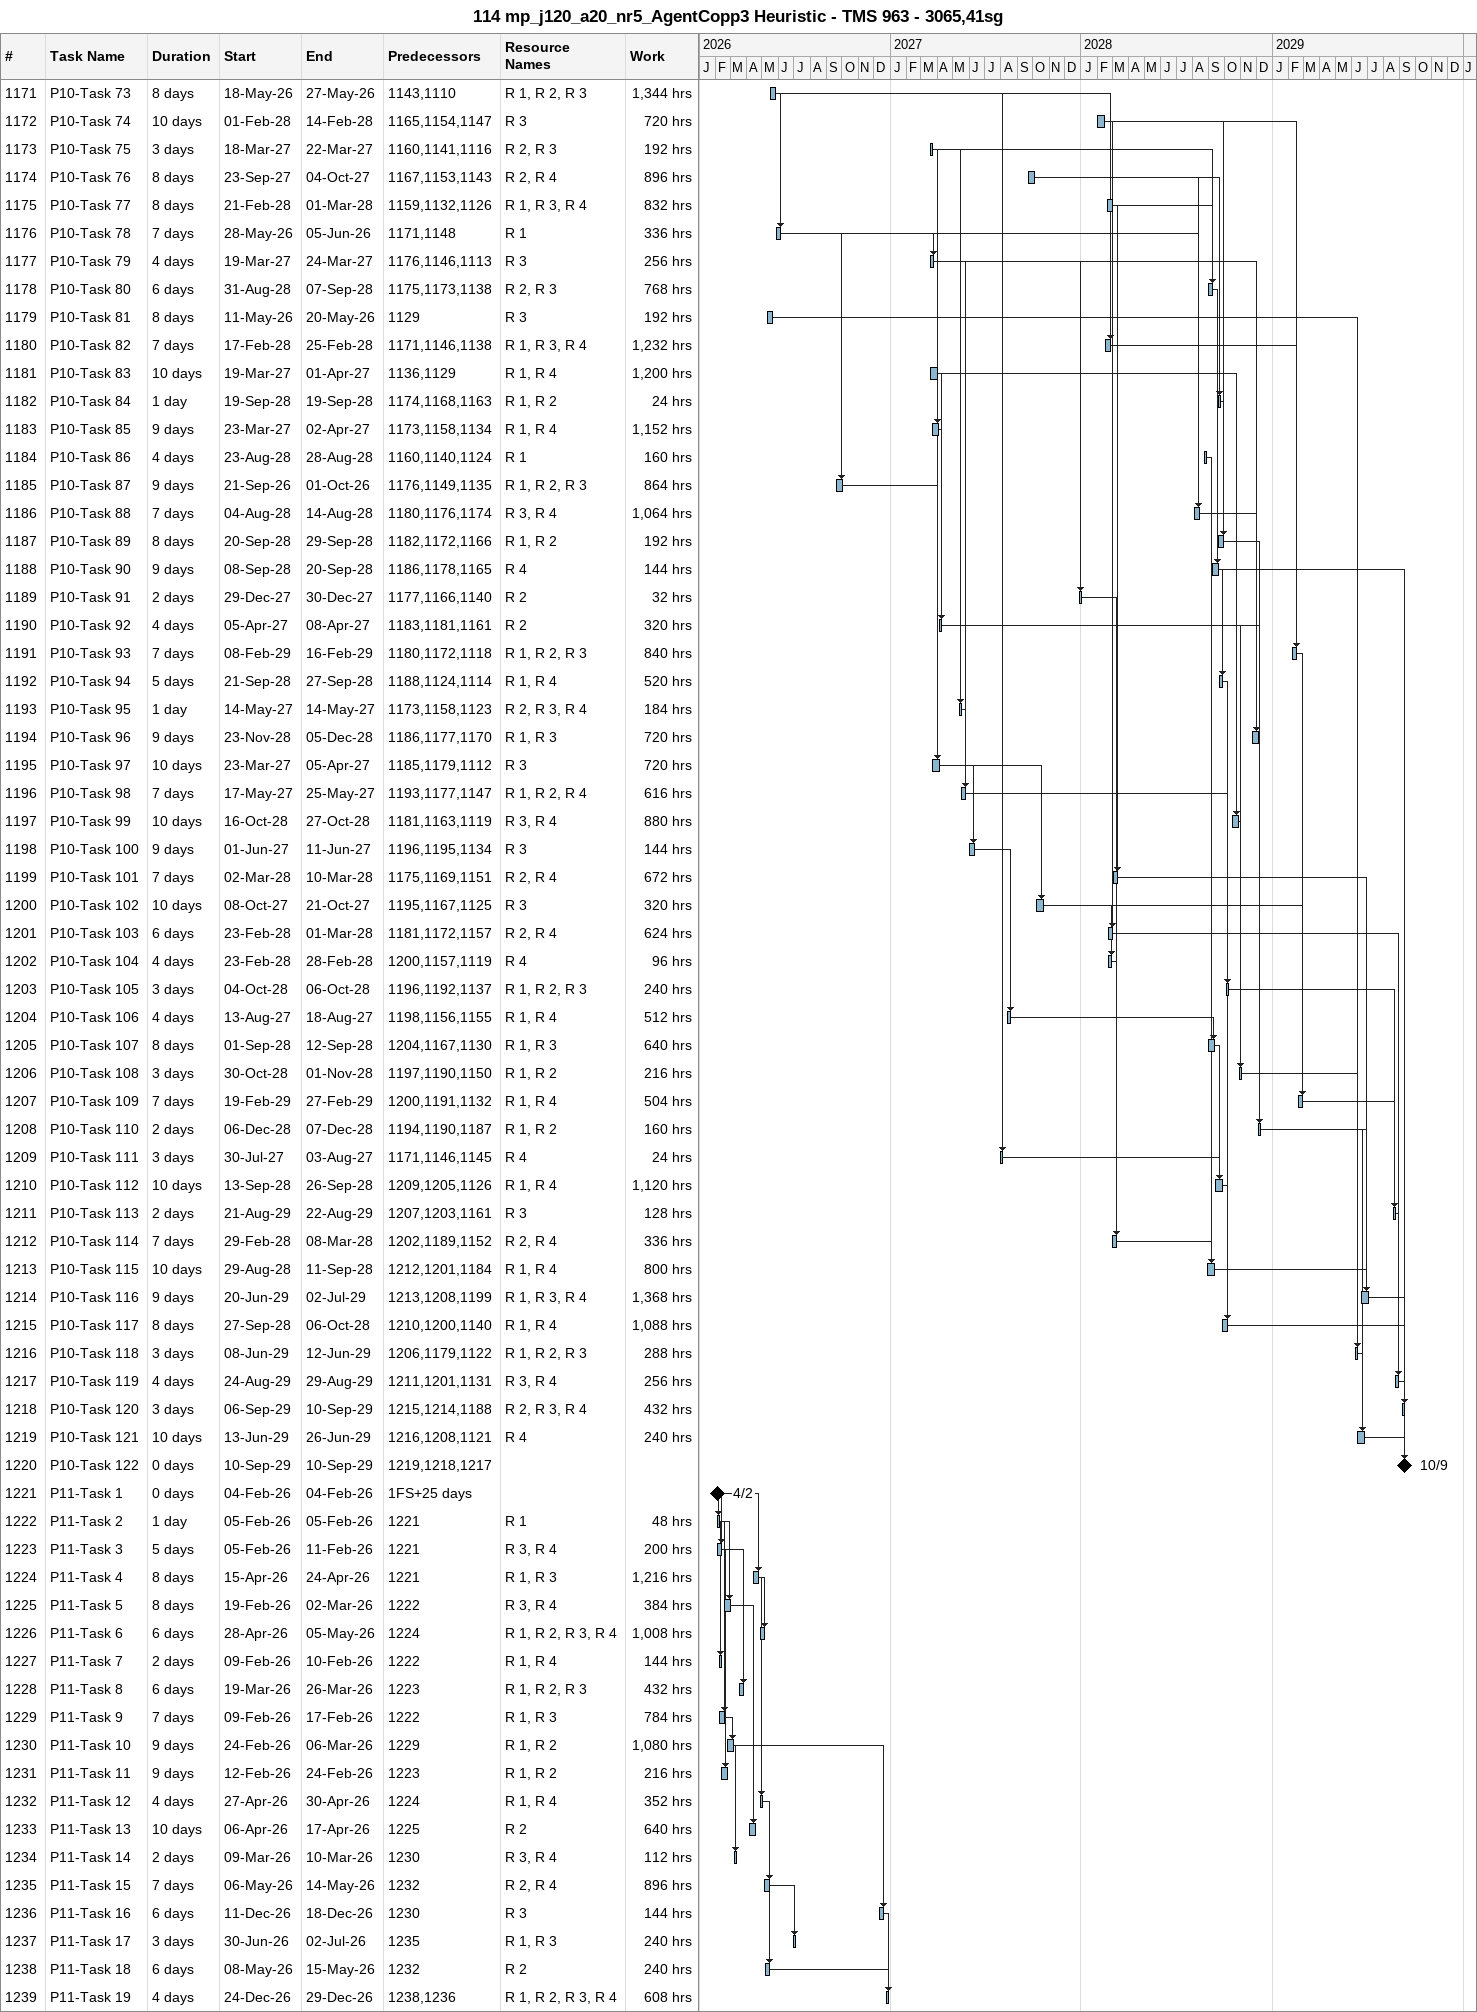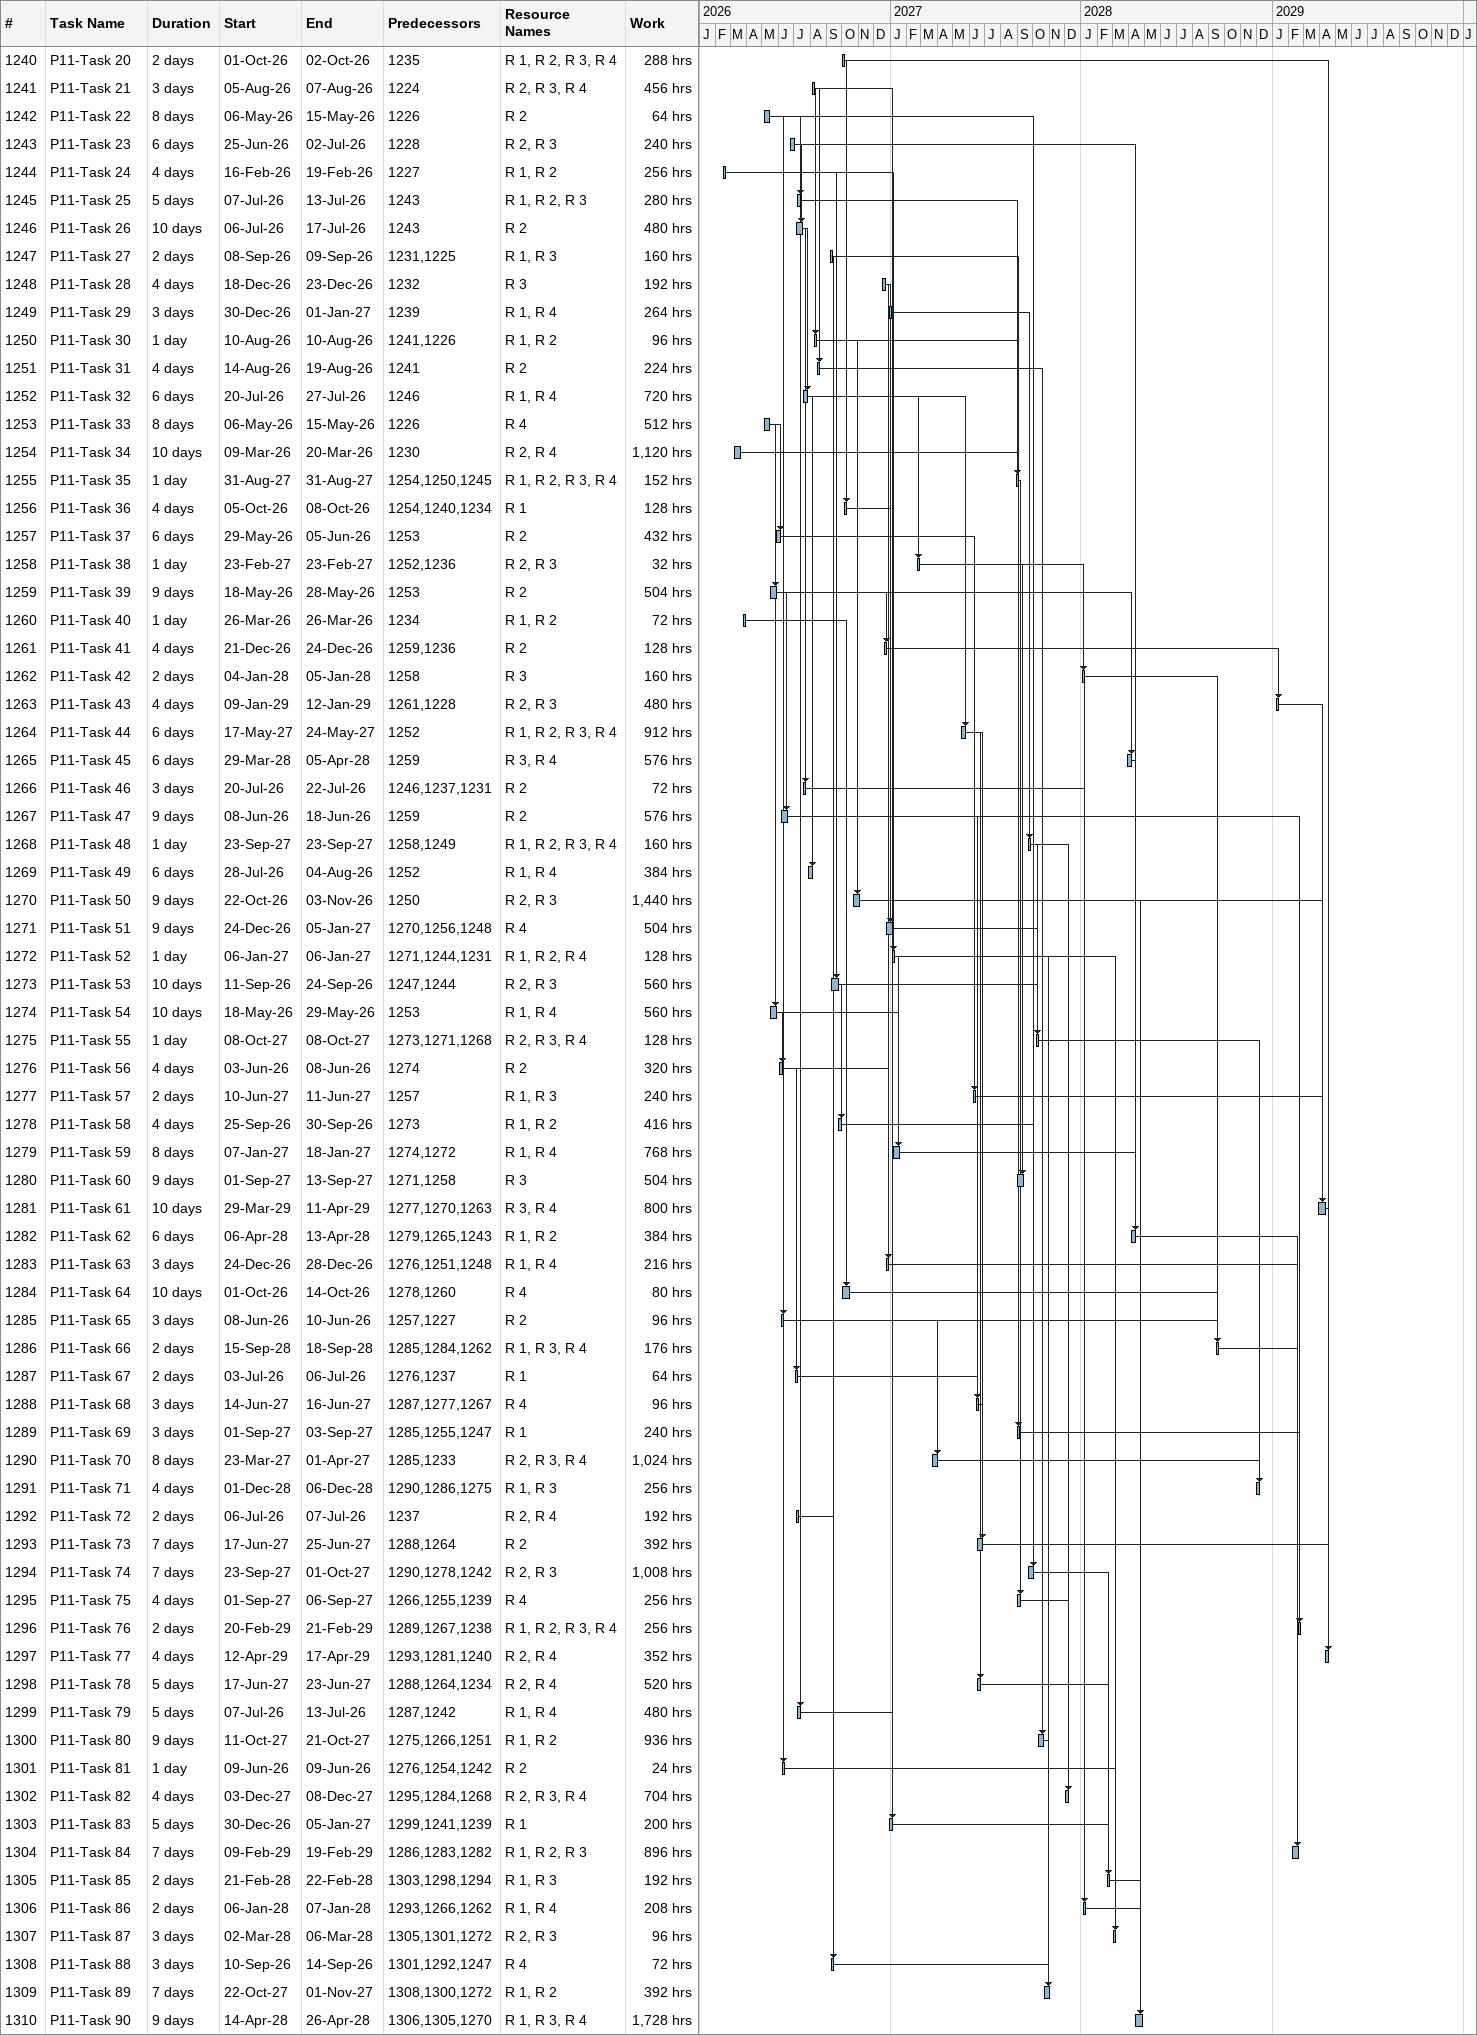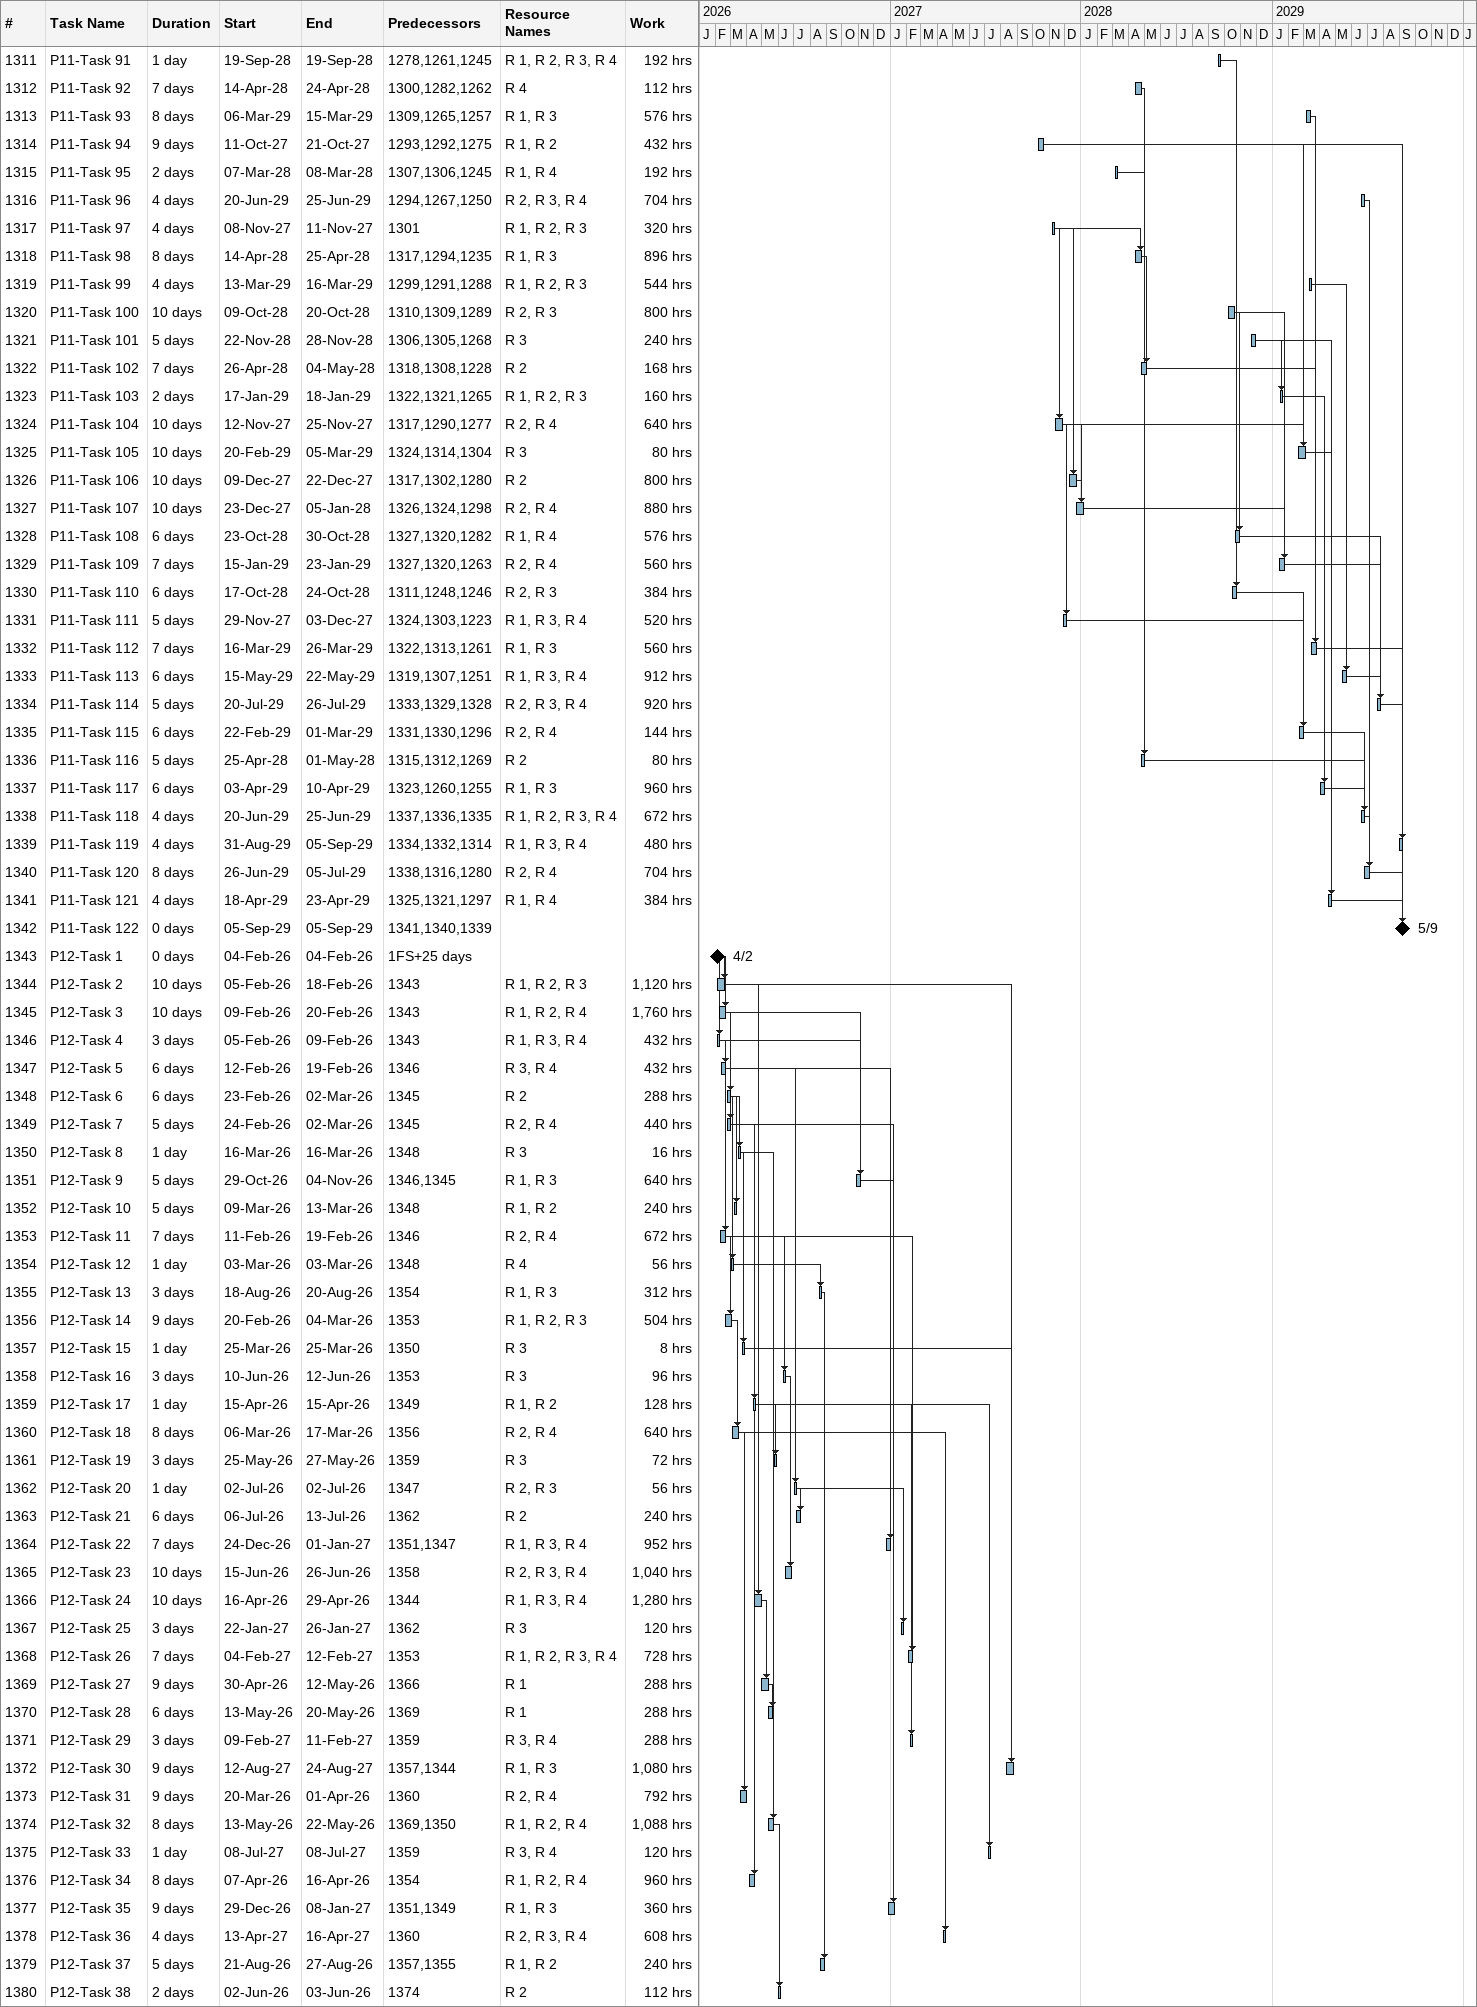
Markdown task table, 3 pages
114 mp_j120_a20_nr5_AgentCopp3 Heuristic - TMS 963 - 3065,41sg

| ID | Task | Duration | Start | Finish | Predecessors | Resources | Work (h) |
|---|---|---|---|---|---|---|---|
| 1171 | P10-Task 73 | 8d | 2026-05-18 | 2026-05-27 | 1143, 1110 | R 1, R 2, R 3 | 1344 |
| 1172 | P10-Task 74 | 10d | 2028-02-01 | 2028-02-14 | 1165, 1154, 1147 | R 3 | 720 |
| 1173 | P10-Task 75 | 3d | 2027-03-18 | 2027-03-22 | 1160, 1141, 1116 | R 2, R 3 | 192 |
| 1174 | P10-Task 76 | 8d | 2027-09-23 | 2027-10-04 | 1167, 1153, 1143 | R 2, R 4 | 896 |
| 1175 | P10-Task 77 | 8d | 2028-02-21 | 2028-03-01 | 1159, 1132, 1126 | R 1, R 3, R 4 | 832 |
| 1176 | P10-Task 78 | 7d | 2026-05-28 | 2026-06-05 | 1171, 1148 | R 1 | 336 |
| 1177 | P10-Task 79 | 4d | 2027-03-19 | 2027-03-24 | 1176, 1146, 1113 | R 3 | 256 |
| 1178 | P10-Task 80 | 6d | 2028-08-31 | 2028-09-07 | 1175, 1173, 1138 | R 2, R 3 | 768 |
| 1179 | P10-Task 81 | 8d | 2026-05-11 | 2026-05-20 | 1129 | R 3 | 192 |
| 1180 | P10-Task 82 | 7d | 2028-02-17 | 2028-02-25 | 1171, 1146, 1138 | R 1, R 3, R 4 | 1232 |
| 1181 | P10-Task 83 | 10d | 2027-03-19 | 2027-04-01 | 1136, 1129 | R 1, R 4 | 1200 |
| 1182 | P10-Task 84 | 1d | 2028-09-19 | 2028-09-19 | 1174, 1168, 1163 | R 1, R 2 | 24 |
| 1183 | P10-Task 85 | 9d | 2027-03-23 | 2027-04-02 | 1173, 1158, 1134 | R 1, R 4 | 1152 |
| 1184 | P10-Task 86 | 4d | 2028-08-23 | 2028-08-28 | 1160, 1140, 1124 | R 1 | 160 |
| 1185 | P10-Task 87 | 9d | 2026-09-21 | 2026-10-01 | 1176, 1149, 1135 | R 1, R 2, R 3 | 864 |
| 1186 | P10-Task 88 | 7d | 2028-08-04 | 2028-08-14 | 1180, 1176, 1174 | R 3, R 4 | 1064 |
| 1187 | P10-Task 89 | 8d | 2028-09-20 | 2028-09-29 | 1182, 1172, 1166 | R 1, R 2 | 192 |
| 1188 | P10-Task 90 | 9d | 2028-09-08 | 2028-09-20 | 1186, 1178, 1165 | R 4 | 144 |
| 1189 | P10-Task 91 | 2d | 2027-12-29 | 2027-12-30 | 1177, 1166, 1140 | R 2 | 32 |
| 1190 | P10-Task 92 | 4d | 2027-04-05 | 2027-04-08 | 1183, 1181, 1161 | R 2 | 320 |
| 1191 | P10-Task 93 | 7d | 2029-02-08 | 2029-02-16 | 1180, 1172, 1118 | R 1, R 2, R 3 | 840 |
| 1192 | P10-Task 94 | 5d | 2028-09-21 | 2028-09-27 | 1188, 1124, 1114 | R 1, R 4 | 520 |
| 1193 | P10-Task 95 | 1d | 2027-05-14 | 2027-05-14 | 1173, 1158, 1123 | R 2, R 3, R 4 | 184 |
| 1194 | P10-Task 96 | 9d | 2028-11-23 | 2028-12-05 | 1186, 1177, 1170 | R 1, R 3 | 720 |
| 1195 | P10-Task 97 | 10d | 2027-03-23 | 2027-04-05 | 1185, 1179, 1112 | R 3 | 720 |
| 1196 | P10-Task 98 | 7d | 2027-05-17 | 2027-05-25 | 1193, 1177, 1147 | R 1, R 2, R 4 | 616 |
| 1197 | P10-Task 99 | 10d | 2028-10-16 | 2028-10-27 | 1181, 1163, 1119 | R 3, R 4 | 880 |
| 1198 | P10-Task 100 | 9d | 2027-06-01 | 2027-06-11 | 1196, 1195, 1134 | R 3 | 144 |
| 1199 | P10-Task 101 | 7d | 2028-03-02 | 2028-03-10 | 1175, 1169, 1151 | R 2, R 4 | 672 |
| 1200 | P10-Task 102 | 10d | 2027-10-08 | 2027-10-21 | 1195, 1167, 1125 | R 3 | 320 |
| 1201 | P10-Task 103 | 6d | 2028-02-23 | 2028-03-01 | 1181, 1172, 1157 | R 2, R 4 | 624 |
| 1202 | P10-Task 104 | 4d | 2028-02-23 | 2028-02-28 | 1200, 1157, 1119 | R 4 | 96 |
| 1203 | P10-Task 105 | 3d | 2028-10-04 | 2028-10-06 | 1196, 1192, 1137 | R 1, R 2, R 3 | 240 |
| 1204 | P10-Task 106 | 4d | 2027-08-13 | 2027-08-18 | 1198, 1156, 1155 | R 1, R 4 | 512 |
| 1205 | P10-Task 107 | 8d | 2028-09-01 | 2028-09-12 | 1204, 1167, 1130 | R 1, R 3 | 640 |
| 1206 | P10-Task 108 | 3d | 2028-10-30 | 2028-11-01 | 1197, 1190, 1150 | R 1, R 2 | 216 |
| 1207 | P10-Task 109 | 7d | 2029-02-19 | 2029-02-27 | 1200, 1191, 1132 | R 1, R 4 | 504 |
| 1208 | P10-Task 110 | 2d | 2028-12-06 | 2028-12-07 | 1194, 1190, 1187 | R 1, R 2 | 160 |
| 1209 | P10-Task 111 | 3d | 2027-07-30 | 2027-08-03 | 1171, 1146, 1145 | R 4 | 24 |
| 1210 | P10-Task 112 | 10d | 2028-09-13 | 2028-09-26 | 1209, 1205, 1126 | R 1, R 4 | 1120 |
| 1211 | P10-Task 113 | 2d | 2029-08-21 | 2029-08-22 | 1207, 1203, 1161 | R 3 | 128 |
| 1212 | P10-Task 114 | 7d | 2028-02-29 | 2028-03-08 | 1202, 1189, 1152 | R 2, R 4 | 336 |
| 1213 | P10-Task 115 | 10d | 2028-08-29 | 2028-09-11 | 1212, 1201, 1184 | R 1, R 4 | 800 |
| 1214 | P10-Task 116 | 9d | 2029-06-20 | 2029-07-02 | 1213, 1208, 1199 | R 1, R 3, R 4 | 1368 |
| 1215 | P10-Task 117 | 8d | 2028-09-27 | 2028-10-06 | 1210, 1200, 1140 | R 1, R 4 | 1088 |
| 1216 | P10-Task 118 | 3d | 2029-06-08 | 2029-06-12 | 1206, 1179, 1122 | R 1, R 2, R 3 | 288 |
| 1217 | P10-Task 119 | 4d | 2029-08-24 | 2029-08-29 | 1211, 1201, 1131 | R 3, R 4 | 256 |
| 1218 | P10-Task 120 | 3d | 2029-09-06 | 2029-09-10 | 1215, 1214, 1188 | R 2, R 3, R 4 | 432 |
| 1219 | P10-Task 121 | 10d | 2029-06-13 | 2029-06-26 | 1216, 1208, 1121 | R 4 | 240 |
| 1220 | P10-Task 122 | 0d | 2029-09-10 | 2029-09-10 | 1219, 1218, 1217 |  |  |
| 1221 | P11-Task 1 | 0d | 2026-02-04 | 2026-02-04 | 1FS+25d |  |  |
| 1222 | P11-Task 2 | 1d | 2026-02-05 | 2026-02-05 | 1221 | R 1 | 48 |
| 1223 | P11-Task 3 | 5d | 2026-02-05 | 2026-02-11 | 1221 | R 3, R 4 | 200 |
| 1224 | P11-Task 4 | 8d | 2026-04-15 | 2026-04-24 | 1221 | R 1, R 3 | 1216 |
| 1225 | P11-Task 5 | 8d | 2026-02-19 | 2026-03-02 | 1222 | R 3, R 4 | 384 |
| 1226 | P11-Task 6 | 6d | 2026-04-28 | 2026-05-05 | 1224 | R 1, R 2, R 3, R 4 | 1008 |
| 1227 | P11-Task 7 | 2d | 2026-02-09 | 2026-02-10 | 1222 | R 1, R 4 | 144 |
| 1228 | P11-Task 8 | 6d | 2026-03-19 | 2026-03-26 | 1223 | R 1, R 2, R 3 | 432 |
| 1229 | P11-Task 9 | 7d | 2026-02-09 | 2026-02-17 | 1222 | R 1, R 3 | 784 |
| 1230 | P11-Task 10 | 9d | 2026-02-24 | 2026-03-06 | 1229 | R 1, R 2 | 1080 |
| 1231 | P11-Task 11 | 9d | 2026-02-12 | 2026-02-24 | 1223 | R 1, R 2 | 216 |
| 1232 | P11-Task 12 | 4d | 2026-04-27 | 2026-04-30 | 1224 | R 1, R 4 | 352 |
| 1233 | P11-Task 13 | 10d | 2026-04-06 | 2026-04-17 | 1225 | R 2 | 640 |
| 1234 | P11-Task 14 | 2d | 2026-03-09 | 2026-03-10 | 1230 | R 3, R 4 | 112 |
| 1235 | P11-Task 15 | 7d | 2026-05-06 | 2026-05-14 | 1232 | R 2, R 4 | 896 |
| 1236 | P11-Task 16 | 6d | 2026-12-11 | 2026-12-18 | 1230 | R 3 | 144 |
| 1237 | P11-Task 17 | 3d | 2026-06-30 | 2026-07-02 | 1235 | R 1, R 3 | 240 |
| 1238 | P11-Task 18 | 6d | 2026-05-08 | 2026-05-15 | 1232 | R 2 | 240 |
| 1239 | P11-Task 19 | 4d | 2026-12-24 | 2026-12-29 | 1238, 1236 | R 1, R 2, R 3, R 4 | 608 |
| 1240 | P11-Task 20 | 2d | 2026-10-01 | 2026-10-02 | 1235 | R 1, R 2, R 3, R 4 | 288 |
| 1241 | P11-Task 21 | 3d | 2026-08-05 | 2026-08-07 | 1224 | R 2, R 3, R 4 | 456 |
| 1242 | P11-Task 22 | 8d | 2026-05-06 | 2026-05-15 | 1226 | R 2 | 64 |
| 1243 | P11-Task 23 | 6d | 2026-06-25 | 2026-07-02 | 1228 | R 2, R 3 | 240 |
| 1244 | P11-Task 24 | 4d | 2026-02-16 | 2026-02-19 | 1227 | R 1, R 2 | 256 |
| 1245 | P11-Task 25 | 5d | 2026-07-07 | 2026-07-13 | 1243 | R 1, R 2, R 3 | 280 |
| 1246 | P11-Task 26 | 10d | 2026-07-06 | 2026-07-17 | 1243 | R 2 | 480 |
| 1247 | P11-Task 27 | 2d | 2026-09-08 | 2026-09-09 | 1231, 1225 | R 1, R 3 | 160 |
| 1248 | P11-Task 28 | 4d | 2026-12-18 | 2026-12-23 | 1232 | R 3 | 192 |
| 1249 | P11-Task 29 | 3d | 2026-12-30 | 2027-01-01 | 1239 | R 1, R 4 | 264 |
| 1250 | P11-Task 30 | 1d | 2026-08-10 | 2026-08-10 | 1241, 1226 | R 1, R 2 | 96 |
| 1251 | P11-Task 31 | 4d | 2026-08-14 | 2026-08-19 | 1241 | R 2 | 224 |
| 1252 | P11-Task 32 | 6d | 2026-07-20 | 2026-07-27 | 1246 | R 1, R 4 | 720 |
| 1253 | P11-Task 33 | 8d | 2026-05-06 | 2026-05-15 | 1226 | R 4 | 512 |
| 1254 | P11-Task 34 | 10d | 2026-03-09 | 2026-03-20 | 1230 | R 2, R 4 | 1120 |
| 1255 | P11-Task 35 | 1d | 2027-08-31 | 2027-08-31 | 1254, 1250, 1245 | R 1, R 2, R 3, R 4 | 152 |
| 1256 | P11-Task 36 | 4d | 2026-10-05 | 2026-10-08 | 1254, 1240, 1234 | R 1 | 128 |
| 1257 | P11-Task 37 | 6d | 2026-05-29 | 2026-06-05 | 1253 | R 2 | 432 |
| 1258 | P11-Task 38 | 1d | 2027-02-23 | 2027-02-23 | 1252, 1236 | R 2, R 3 | 32 |
| 1259 | P11-Task 39 | 9d | 2026-05-18 | 2026-05-28 | 1253 | R 2 | 504 |
| 1260 | P11-Task 40 | 1d | 2026-03-26 | 2026-03-26 | 1234 | R 1, R 2 | 72 |
| 1261 | P11-Task 41 | 4d | 2026-12-21 | 2026-12-24 | 1259, 1236 | R 2 | 128 |
| 1262 | P11-Task 42 | 2d | 2028-01-04 | 2028-01-05 | 1258 | R 3 | 160 |
| 1263 | P11-Task 43 | 4d | 2029-01-09 | 2029-01-12 | 1261, 1228 | R 2, R 3 | 480 |
| 1264 | P11-Task 44 | 6d | 2027-05-17 | 2027-05-24 | 1252 | R 1, R 2, R 3, R 4 | 912 |
| 1265 | P11-Task 45 | 6d | 2028-03-29 | 2028-04-05 | 1259 | R 3, R 4 | 576 |
| 1266 | P11-Task 46 | 3d | 2026-07-20 | 2026-07-22 | 1246, 1237, 1231 | R 2 | 72 |
| 1267 | P11-Task 47 | 9d | 2026-06-08 | 2026-06-18 | 1259 | R 2 | 576 |
| 1268 | P11-Task 48 | 1d | 2027-09-23 | 2027-09-23 | 1258, 1249 | R 1, R 2, R 3, R 4 | 160 |
| 1269 | P11-Task 49 | 6d | 2026-07-28 | 2026-08-04 | 1252 | R 1, R 4 | 384 |
| 1270 | P11-Task 50 | 9d | 2026-10-22 | 2026-11-03 | 1250 | R 2, R 3 | 1440 |
| 1271 | P11-Task 51 | 9d | 2026-12-24 | 2027-01-05 | 1270, 1256, 1248 | R 4 | 504 |
| 1272 | P11-Task 52 | 1d | 2027-01-06 | 2027-01-06 | 1271, 1244, 1231 | R 1, R 2, R 4 | 128 |
| 1273 | P11-Task 53 | 10d | 2026-09-11 | 2026-09-24 | 1247, 1244 | R 2, R 3 | 560 |
| 1274 | P11-Task 54 | 10d | 2026-05-18 | 2026-05-29 | 1253 | R 1, R 4 | 560 |
| 1275 | P11-Task 55 | 1d | 2027-10-08 | 2027-10-08 | 1273, 1271, 1268 | R 2, R 3, R 4 | 128 |
| 1276 | P11-Task 56 | 4d | 2026-06-03 | 2026-06-08 | 1274 | R 2 | 320 |
| 1277 | P11-Task 57 | 2d | 2027-06-10 | 2027-06-11 | 1257 | R 1, R 3 | 240 |
| 1278 | P11-Task 58 | 4d | 2026-09-25 | 2026-09-30 | 1273 | R 1, R 2 | 416 |
| 1279 | P11-Task 59 | 8d | 2027-01-07 | 2027-01-18 | 1274, 1272 | R 1, R 4 | 768 |
| 1280 | P11-Task 60 | 9d | 2027-09-01 | 2027-09-13 | 1271, 1258 | R 3 | 504 |
| 1281 | P11-Task 61 | 10d | 2029-03-29 | 2029-04-11 | 1277, 1270, 1263 | R 3, R 4 | 800 |
| 1282 | P11-Task 62 | 6d | 2028-04-06 | 2028-04-13 | 1279, 1265, 1243 | R 1, R 2 | 384 |
| 1283 | P11-Task 63 | 3d | 2026-12-24 | 2026-12-28 | 1276, 1251, 1248 | R 1, R 4 | 216 |
| 1284 | P11-Task 64 | 10d | 2026-10-01 | 2026-10-14 | 1278, 1260 | R 4 | 80 |
| 1285 | P11-Task 65 | 3d | 2026-06-08 | 2026-06-10 | 1257, 1227 | R 2 | 96 |
| 1286 | P11-Task 66 | 2d | 2028-09-15 | 2028-09-18 | 1285, 1284, 1262 | R 1, R 3, R 4 | 176 |
| 1287 | P11-Task 67 | 2d | 2026-07-03 | 2026-07-06 | 1276, 1237 | R 1 | 64 |
| 1288 | P11-Task 68 | 3d | 2027-06-14 | 2027-06-16 | 1287, 1277, 1267 | R 4 | 96 |
| 1289 | P11-Task 69 | 3d | 2027-09-01 | 2027-09-03 | 1285, 1255, 1247 | R 1 | 240 |
| 1290 | P11-Task 70 | 8d | 2027-03-23 | 2027-04-01 | 1285, 1233 | R 2, R 3, R 4 | 1024 |
| 1291 | P11-Task 71 | 4d | 2028-12-01 | 2028-12-06 | 1290, 1286, 1275 | R 1, R 3 | 256 |
| 1292 | P11-Task 72 | 2d | 2026-07-06 | 2026-07-07 | 1237 | R 2, R 4 | 192 |
| 1293 | P11-Task 73 | 7d | 2027-06-17 | 2027-06-25 | 1288, 1264 | R 2 | 392 |
| 1294 | P11-Task 74 | 7d | 2027-09-23 | 2027-10-01 | 1290, 1278, 1242 | R 2, R 3 | 1008 |
| 1295 | P11-Task 75 | 4d | 2027-09-01 | 2027-09-06 | 1266, 1255, 1239 | R 4 | 256 |
| 1296 | P11-Task 76 | 2d | 2029-02-20 | 2029-02-21 | 1289, 1267, 1238 | R 1, R 2, R 3, R 4 | 256 |
| 1297 | P11-Task 77 | 4d | 2029-04-12 | 2029-04-17 | 1293, 1281, 1240 | R 2, R 4 | 352 |
| 1298 | P11-Task 78 | 5d | 2027-06-17 | 2027-06-23 | 1288, 1264, 1234 | R 2, R 4 | 520 |
| 1299 | P11-Task 79 | 5d | 2026-07-07 | 2026-07-13 | 1287, 1242 | R 1, R 4 | 480 |
| 1300 | P11-Task 80 | 9d | 2027-10-11 | 2027-10-21 | 1275, 1266, 1251 | R 1, R 2 | 936 |
| 1301 | P11-Task 81 | 1d | 2026-06-09 | 2026-06-09 | 1276, 1254, 1242 | R 2 | 24 |
| 1302 | P11-Task 82 | 4d | 2027-12-03 | 2027-12-08 | 1295, 1284, 1268 | R 2, R 3, R 4 | 704 |
| 1303 | P11-Task 83 | 5d | 2026-12-30 | 2027-01-05 | 1299, 1241, 1239 | R 1 | 200 |
| 1304 | P11-Task 84 | 7d | 2029-02-09 | 2029-02-19 | 1286, 1283, 1282 | R 1, R 2, R 3 | 896 |
| 1305 | P11-Task 85 | 2d | 2028-02-21 | 2028-02-22 | 1303, 1298, 1294 | R 1, R 3 | 192 |
| 1306 | P11-Task 86 | 2d | 2028-01-06 | 2028-01-07 | 1293, 1266, 1262 | R 1, R 4 | 208 |
| 1307 | P11-Task 87 | 3d | 2028-03-02 | 2028-03-06 | 1305, 1301, 1272 | R 2, R 3 | 96 |
| 1308 | P11-Task 88 | 3d | 2026-09-10 | 2026-09-14 | 1301, 1292, 1247 | R 4 | 72 |
| 1309 | P11-Task 89 | 7d | 2027-10-22 | 2027-11-01 | 1308, 1300, 1272 | R 1, R 2 | 392 |
| 1310 | P11-Task 90 | 9d | 2028-04-14 | 2028-04-26 | 1306, 1305, 1270 | R 1, R 3, R 4 | 1728 |
| 1311 | P11-Task 91 | 1d | 2028-09-19 | 2028-09-19 | 1278, 1261, 1245 | R 1, R 2, R 3, R 4 | 192 |
| 1312 | P11-Task 92 | 7d | 2028-04-14 | 2028-04-24 | 1300, 1282, 1262 | R 4 | 112 |
| 1313 | P11-Task 93 | 8d | 2029-03-06 | 2029-03-15 | 1309, 1265, 1257 | R 1, R 3 | 576 |
| 1314 | P11-Task 94 | 9d | 2027-10-11 | 2027-10-21 | 1293, 1292, 1275 | R 1, R 2 | 432 |
| 1315 | P11-Task 95 | 2d | 2028-03-07 | 2028-03-08 | 1307, 1306, 1245 | R 1, R 4 | 192 |
| 1316 | P11-Task 96 | 4d | 2029-06-20 | 2029-06-25 | 1294, 1267, 1250 | R 2, R 3, R 4 | 704 |
| 1317 | P11-Task 97 | 4d | 2027-11-08 | 2027-11-11 | 1301 | R 1, R 2, R 3 | 320 |
| 1318 | P11-Task 98 | 8d | 2028-04-14 | 2028-04-25 | 1317, 1294, 1235 | R 1, R 3 | 896 |
| 1319 | P11-Task 99 | 4d | 2029-03-13 | 2029-03-16 | 1299, 1291, 1288 | R 1, R 2, R 3 | 544 |
| 1320 | P11-Task 100 | 10d | 2028-10-09 | 2028-10-20 | 1310, 1309, 1289 | R 2, R 3 | 800 |
| 1321 | P11-Task 101 | 5d | 2028-11-22 | 2028-11-28 | 1306, 1305, 1268 | R 3 | 240 |
| 1322 | P11-Task 102 | 7d | 2028-04-26 | 2028-05-04 | 1318, 1308, 1228 | R 2 | 168 |
| 1323 | P11-Task 103 | 2d | 2029-01-17 | 2029-01-18 | 1322, 1321, 1265 | R 1, R 2, R 3 | 160 |
| 1324 | P11-Task 104 | 10d | 2027-11-12 | 2027-11-25 | 1317, 1290, 1277 | R 2, R 4 | 640 |
| 1325 | P11-Task 105 | 10d | 2029-02-20 | 2029-03-05 | 1324, 1314, 1304 | R 3 | 80 |
| 1326 | P11-Task 106 | 10d | 2027-12-09 | 2027-12-22 | 1317, 1302, 1280 | R 2 | 800 |
| 1327 | P11-Task 107 | 10d | 2027-12-23 | 2028-01-05 | 1326, 1324, 1298 | R 2, R 4 | 880 |
| 1328 | P11-Task 108 | 6d | 2028-10-23 | 2028-10-30 | 1327, 1320, 1282 | R 1, R 4 | 576 |
| 1329 | P11-Task 109 | 7d | 2029-01-15 | 2029-01-23 | 1327, 1320, 1263 | R 2, R 4 | 560 |
| 1330 | P11-Task 110 | 6d | 2028-10-17 | 2028-10-24 | 1311, 1248, 1246 | R 2, R 3 | 384 |
| 1331 | P11-Task 111 | 5d | 2027-11-29 | 2027-12-03 | 1324, 1303, 1223 | R 1, R 3, R 4 | 520 |
| 1332 | P11-Task 112 | 7d | 2029-03-16 | 2029-03-26 | 1322, 1313, 1261 | R 1, R 3 | 560 |
| 1333 | P11-Task 113 | 6d | 2029-05-15 | 2029-05-22 | 1319, 1307, 1251 | R 1, R 3, R 4 | 912 |
| 1334 | P11-Task 114 | 5d | 2029-07-20 | 2029-07-26 | 1333, 1329, 1328 | R 2, R 3, R 4 | 920 |
| 1335 | P11-Task 115 | 6d | 2029-02-22 | 2029-03-01 | 1331, 1330, 1296 | R 2, R 4 | 144 |
| 1336 | P11-Task 116 | 5d | 2028-04-25 | 2028-05-01 | 1315, 1312, 1269 | R 2 | 80 |
| 1337 | P11-Task 117 | 6d | 2029-04-03 | 2029-04-10 | 1323, 1260, 1255 | R 1, R 3 | 960 |
| 1338 | P11-Task 118 | 4d | 2029-06-20 | 2029-06-25 | 1337, 1336, 1335 | R 1, R 2, R 3, R 4 | 672 |
| 1339 | P11-Task 119 | 4d | 2029-08-31 | 2029-09-05 | 1334, 1332, 1314 | R 1, R 3, R 4 | 480 |
| 1340 | P11-Task 120 | 8d | 2029-06-26 | 2029-07-05 | 1338, 1316, 1280 | R 2, R 4 | 704 |
| 1341 | P11-Task 121 | 4d | 2029-04-18 | 2029-04-23 | 1325, 1321, 1297 | R 1, R 4 | 384 |
| 1342 | P11-Task 122 | 0d | 2029-09-05 | 2029-09-05 | 1341, 1340, 1339 |  |  |
| 1343 | P12-Task 1 | 0d | 2026-02-04 | 2026-02-04 | 1FS+25d |  |  |
| 1344 | P12-Task 2 | 10d | 2026-02-05 | 2026-02-18 | 1343 | R 1, R 2, R 3 | 1120 |
| 1345 | P12-Task 3 | 10d | 2026-02-09 | 2026-02-20 | 1343 | R 1, R 2, R 4 | 1760 |
| 1346 | P12-Task 4 | 3d | 2026-02-05 | 2026-02-09 | 1343 | R 1, R 3, R 4 | 432 |
| 1347 | P12-Task 5 | 6d | 2026-02-12 | 2026-02-19 | 1346 | R 3, R 4 | 432 |
| 1348 | P12-Task 6 | 6d | 2026-02-23 | 2026-03-02 | 1345 | R 2 | 288 |
| 1349 | P12-Task 7 | 5d | 2026-02-24 | 2026-03-02 | 1345 | R 2, R 4 | 440 |
| 1350 | P12-Task 8 | 1d | 2026-03-16 | 2026-03-16 | 1348 | R 3 | 16 |
| 1351 | P12-Task 9 | 5d | 2026-10-29 | 2026-11-04 | 1346, 1345 | R 1, R 3 | 640 |
| 1352 | P12-Task 10 | 5d | 2026-03-09 | 2026-03-13 | 1348 | R 1, R 2 | 240 |
| 1353 | P12-Task 11 | 7d | 2026-02-11 | 2026-02-19 | 1346 | R 2, R 4 | 672 |
| 1354 | P12-Task 12 | 1d | 2026-03-03 | 2026-03-03 | 1348 | R 4 | 56 |
| 1355 | P12-Task 13 | 3d | 2026-08-18 | 2026-08-20 | 1354 | R 1, R 3 | 312 |
| 1356 | P12-Task 14 | 9d | 2026-02-20 | 2026-03-04 | 1353 | R 1, R 2, R 3 | 504 |
| 1357 | P12-Task 15 | 1d | 2026-03-25 | 2026-03-25 | 1350 | R 3 | 8 |
| 1358 | P12-Task 16 | 3d | 2026-06-10 | 2026-06-12 | 1353 | R 3 | 96 |
| 1359 | P12-Task 17 | 1d | 2026-04-15 | 2026-04-15 | 1349 | R 1, R 2 | 128 |
| 1360 | P12-Task 18 | 8d | 2026-03-06 | 2026-03-17 | 1356 | R 2, R 4 | 640 |
| 1361 | P12-Task 19 | 3d | 2026-05-25 | 2026-05-27 | 1359 | R 3 | 72 |
| 1362 | P12-Task 20 | 1d | 2026-07-02 | 2026-07-02 | 1347 | R 2, R 3 | 56 |
| 1363 | P12-Task 21 | 6d | 2026-07-06 | 2026-07-13 | 1362 | R 2 | 240 |
| 1364 | P12-Task 22 | 7d | 2026-12-24 | 2027-01-01 | 1351, 1347 | R 1, R 3, R 4 | 952 |
| 1365 | P12-Task 23 | 10d | 2026-06-15 | 2026-06-26 | 1358 | R 2, R 3, R 4 | 1040 |
| 1366 | P12-Task 24 | 10d | 2026-04-16 | 2026-04-29 | 1344 | R 1, R 3, R 4 | 1280 |
| 1367 | P12-Task 25 | 3d | 2027-01-22 | 2027-01-26 | 1362 | R 3 | 120 |
| 1368 | P12-Task 26 | 7d | 2027-02-04 | 2027-02-12 | 1353 | R 1, R 2, R 3, R 4 | 728 |
| 1369 | P12-Task 27 | 9d | 2026-04-30 | 2026-05-12 | 1366 | R 1 | 288 |
| 1370 | P12-Task 28 | 6d | 2026-05-13 | 2026-05-20 | 1369 | R 1 | 288 |
| 1371 | P12-Task 29 | 3d | 2027-02-09 | 2027-02-11 | 1359 | R 3, R 4 | 288 |
| 1372 | P12-Task 30 | 9d | 2027-08-12 | 2027-08-24 | 1357, 1344 | R 1, R 3 | 1080 |
| 1373 | P12-Task 31 | 9d | 2026-03-20 | 2026-04-01 | 1360 | R 2, R 4 | 792 |
| 1374 | P12-Task 32 | 8d | 2026-05-13 | 2026-05-22 | 1369, 1350 | R 1, R 2, R 4 | 1088 |
| 1375 | P12-Task 33 | 1d | 2027-07-08 | 2027-07-08 | 1359 | R 3, R 4 | 120 |
| 1376 | P12-Task 34 | 8d | 2026-04-07 | 2026-04-16 | 1354 | R 1, R 2, R 4 | 960 |
| 1377 | P12-Task 35 | 9d | 2026-12-29 | 2027-01-08 | 1351, 1349 | R 1, R 3 | 360 |
| 1378 | P12-Task 36 | 4d | 2027-04-13 | 2027-04-16 | 1360 | R 2, R 3, R 4 | 608 |
| 1379 | P12-Task 37 | 5d | 2026-08-21 | 2026-08-27 | 1357, 1355 | R 1, R 2 | 240 |
| 1380 | P12-Task 38 | 2d | 2026-06-02 | 2026-06-03 | 1374 | R 2 | 112 |
